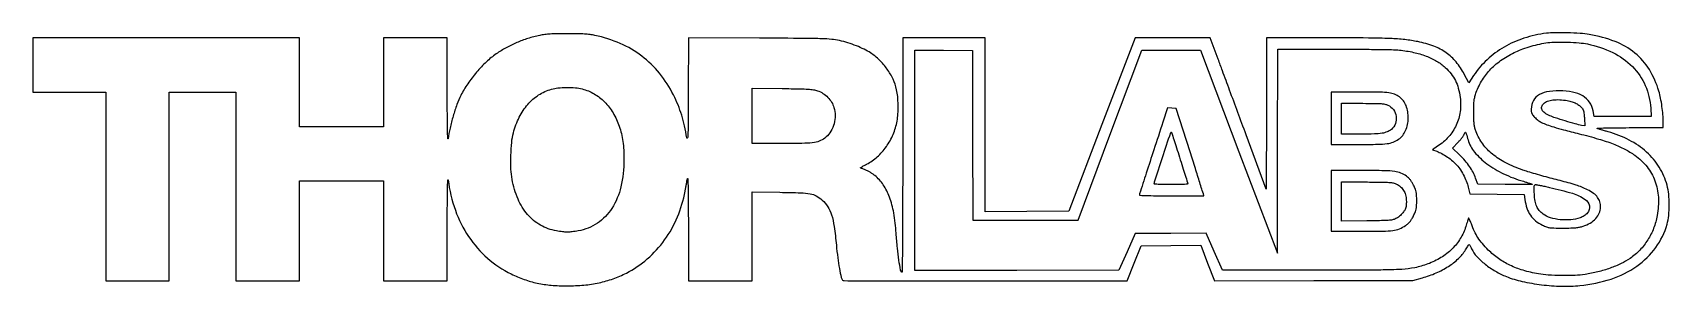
# Model space of a CAD drawing. Extents: x 0 to 1749, y 0 to 272.
import ezdxf

# ---------------------------------------------------------------- set-up
doc = ezdxf.new("R2010")
doc.units = 0

msp = doc.modelspace()

# ---------------------------------------------------------------- linework, layer by layer
for points in [[(1618.173702, 270.962942, 0.046307), (1594.160153, 265.642677, 0.054076), (1572.830868, 256.15275, 0.056232), (1554.719114, 242.695369, 0.057545), (1540.219185, 225.635776), (1535.125572, 218.020192), (1530.353501, 227.07095, 0.050562), (1521.572086, 240.293168, 0.067848), (1511.038629, 250.067179, 0.063814), (1497.754547, 257.068939, 0.038812), (1480.671824, 261.981813, 0.02385), (1466.917274, 264.127628, 0.016348), (1451.159328, 265.301822, 0.008836), (1427.832158, 265.86208, 0.001585), (1384.332202, 266), (1319.01176, 266), (1318.75588, 185.145414), (1318.5, 104.290827), (1297.072571, 162.395414, 0.000072), (1288.249854, 186.30928, 0.000073), (1279.459331, 210.11459, 0.000071), (1271.803826, 230.827824, 0.0003), (1267.202186, 243.25), (1258.759229, 266), (1218.629615, 265.995579), (1178.5, 265.991158), (1142.968046, 173.245579), (1107.436092, 80.5), (1062.718046, 80.239705), (1018, 79.97941), (1018, 172.989705), (1018, 266), (974, 266), (930, 266), (930, 140.440983, -0.00062), (929.940342, 92.330218, -0.001041), (929.755995, 51.915731, -0.000051), (929.51092, 15.58425, -0.585085), (929.169344, 15.395339, -0.213433), (927.682906, 17.583676, -0.00733), (925.979841, 28.040334, -0.012069), (924.367633, 41.118754, -0.006866), (923.017916, 57, 0.024435), (920.407686, 78.66344, 0.046453), (915.870394, 95.609567, 0.057801), (909.210643, 108.722591, 0.075139), (900.183621, 118.700703, 0.022498), (897.849942, 120.439742, 0.015783), (895.079685, 122.191504, 0.015964), (892.314891, 123.70327, 0.031806), (890.023014, 124.685422, -0.008549), (888.097897, 125.406461, -0.013524), (886.476597, 126.096747, -0.007432), (885.166375, 126.720671, -0.287199), (885.003699, 126.984719, -0.257843), (885.167209, 127.275757, -0.003917), (886.880324, 128.317607, -0.009401), (888.94131, 129.497001, -0.005941), (891.387018, 130.798625, 0.064382), (902.810376, 138.711175, 0.055434), (912.510229, 149.644891, 0.054084), (919.776764, 162.732209, 0.055003), (924.017286, 177, 0.031255), (924.91493, 184.669543, 0.017197), (925.100457, 194.11893, 0.017187), (924.643017, 203.422336, 0.036006), (923.521713, 210.575916, 0.052131), (919.642618, 221.840941, 0.045117), (913.363266, 232.657741, 0.044801), (905.191814, 242.248027, 0.049571), (895.695568, 249.872583, 0.029457), (888.770435, 253.824335, 0.020216), (880.506458, 257.507148, 0.019384), (871.514823, 260.688195, 0.019906), (862.382577, 263.131913, 0.031505), (854.125174, 264.453222, 0.016319), (843.693608, 265.111765, 0.005904), (825.559218, 265.449189, 0.000453), (776.758148, 265.736713), (701.016295, 266.114352), (700.758148, 208.307176, -0.000484), (700.571503, 173.962932, -0.006385), (700.328021, 161.265399, -0.092817), (699.811153, 158.921534, -0.75457), (699.182584, 159, 0.016101), (696.784903, 171.74415, 0.02047), (693.718749, 183.312054, 0.021245), (689.827196, 194.225856, 0.019984), (684.951458, 205, 0.053671), (670.055985, 228.128496, 0.060687), (651.110617, 246.505194, 0.059799), (628.05467, 259.997997, 0.0498), (601, 268.679495, 0.020979), (595.726825, 269.579449, 0.016365), (589.939838, 270.127137, 0.011555), (582.457905, 270.415526, 0.003854), (571.5, 270.5, 0.003854), (560.542095, 270.415526, 0.011555), (553.060162, 270.127137, 0.016365), (547.273175, 269.579449, 0.020979), (542, 268.679495, 0.022745), (529.298875, 265.348651, 0.024985), (517.353653, 260.962368, 0.025412), (506.090944, 255.484478, 0.025346), (495.431893, 248.887868, 0.039047), (485.005835, 240.406283, 0.026498), (474.492012, 229.274115, 0.026141), (465.015521, 216.849361, 0.033391), (457.706241, 204.447305, 0.028876), (453.478462, 194.668339, 0.016282), (449.438886, 182.386799, 0.016123), (446.120014, 169.54788, 0.02327), (444.087913, 158, -0.921909), (443.722457, 158.016983, -0.003961), (443.441853, 168.461901, -0.003094), (443.231012, 185.000093, -0.001086), (443.126805, 208.75), (443, 266), (409, 266), (375, 266), (375, 218.5), (375, 171), (330, 171), (285, 171), (285, 218.5), (285, 266), (142.5, 266), (0, 266), (0, 237), (0, 208), (39, 208), (78, 208), (78, 107), (78, 6), (112, 6), (146, 6), (146, 107), (146, 208), (181.5, 208), (217, 208), (217, 107), (217, 6), (251, 6), (285, 6), (285, 59.5), (285, 113), (330, 113), (375, 113), (375, 59.5), (375, 6), (409, 6), (443, 6), (443.126805, 63.25, -0.001106), (443.230765, 86.737225, -0.003025), (443.441361, 103.336108, -0.003709), (443.719901, 113.983429, -0.92318), (444.07776, 114, 0.053687), (451.78503, 81.578598, 0.062465), (465.996417, 53.281872, 0.064972), (486.187515, 30.25876, 0.066112), (511.5, 13.345628, 0.029233), (525.366212, 7.506557, 0.032841), (539.295614, 3.584573, 0.030936), (554.318067, 1.36105, 0.021359), (571.5, 0.632412, 0.023303), (589.273964, 1.467123, 0.030097), (605.413806, 3.967556, 0.031787), (620.387451, 8.231641, 0.032031), (634.660135, 14.350705, 0.061956), (657.005399, 29.403409, 0.058369), (675.493252, 49.747972, 0.056819), (689.180912, 74.362536, 0.053041), (697.368158, 102, 0.000047), (698.034232, 105.620768, 0.000039), (698.741991, 109.471875, 0.00004), (699.38965, 112.999086, 0.000107), (699.848103, 115.5, -0.897356), (700.271884, 115.469011, -0.003829), (700.563194, 104.854614, -0.003395), (700.778212, 88.305081, -0.001034), (700.881784, 63.25), (701, 6), (735, 6), (769, 6), (769, 53.598888), (769, 101.197777), (798.75, 100.753889, -0.00435), (821.186167, 100.223875, -0.037495), (831.13895, 99.152091, -0.079451), (837.618343, 96.854276, -0.058302), (843.852481, 92.442724, -0.068413), (849.889239, 85.302822, -0.065), (853.902041, 76.677337, -0.041592), (856.69955, 64.311906, -0.011077), (859.063887, 44.230977, 0.008158), (860.574117, 30.725598, 0.012418), (862.367107, 19.060407, 0.008897), (864.230776, 9.631448, 0.146365), (865.763759, 6.849183, 0.195059), (867.313188, 6.210015, 0.000252), (900.935727, 6.026217, 0.001217), (950.704577, 5.900412, 0.000178), (1051.647442, 5.926897), (1169.794883, 6), (1177.29589, 24.75), (1184.796896, 43.5), (1216.69016, 43.763578), (1248.583423, 44.027157), (1255.926404, 24.987456), (1263.269385, 5.947754), (1369.384692, 6.22875), (1475.5, 6.509745), (1485.5, 9.25424, 0.035194), (1500.293342, 14.457457, 0.041333), (1513.395357, 21.465937, 0.045152), (1524.075939, 29.824706, 0.065973), (1531.620646, 39.064456, -0.003285), (1533.0459, 41.33996, -0.0053), (1534.292597, 43.256434, -0.001321), (1535.397946, 44.907375, -0.249538), (1535.571983, 45, -0.270832), (1535.734995, 44.904713, -0.002399), (1536.456723, 43.608507, -0.007365), (1537.269658, 42.078965, -0.004585), (1538.179846, 40.263002, 0.071761), (1543.740176, 32.11324, 0.038632), (1552.644301, 23.792084, 0.03641), (1563.570329, 16.29225, 0.03805), (1575.313259, 10.580595, 0.039652), (1592.238553, 5.393608, 0.023949), (1612.921496, 1.838423, 0.023588), (1634.444822, 0.21745, 0.031608), (1654, 0.905907, 0.054991), (1687.319118, 7.94695, 0.07408), (1714.819067, 21.778547, 0.081993), (1735.049047, 41.692626, 0.088518), (1747.15407, 66.556587, 0.044447), (1748.903908, 75.771271, 0.02468), (1749.470085, 87.205209, 0.02462), (1748.903279, 98.738846, 0.041185), (1747.159359, 108.286718, 0.073034), (1738.832088, 127.509651, 0.07013), (1725.23675, 143.82762, 0.065406), (1706.738593, 156.633079, 0.051376), (1684, 165.510768, -0.002798), (1680.215907, 166.579095, -0.003459), (1676.703125, 167.618454, -0.002849), (1673.76488, 168.528287, -0.025515), (1672.5, 169.000071, -0.799521), (1672.569743, 169.370445, -0.00214), (1681.188484, 169.641959, -0.004342), (1692.286051, 169.847611, -0.001995), (1706.75, 169.93232), (1743, 170), (1742.997183, 176.25, 0.020939), (1742.670218, 183.970971, 0.01421), (1741.681181, 192.716444, 0.014189), (1740.19315, 201.416002, 0.02047), (1738.347532, 209, 0.067423), (1728.165872, 232.153676, 0.084669), (1712.769794, 249.783376, 0.079173), (1691.52143, 262.118557, 0.051066), (1664, 269.614479, 0.024168), (1654.191749, 270.75287, 0.009451), (1640.572488, 271.411455, 0.009229), (1627.122892, 271.558861, 0.029505)], [(1661.971435, 259.512528, -0.063925), (1689.013993, 250.388539, -0.085158), (1710.035912, 235.285979, -0.091489), (1723.783472, 214.993273, -0.086789), (1729.71172, 190.75), (1730.296042, 182), (1699.778126, 182), (1669.26021, 182), (1668.113605, 187.828086, 0.102647), (1664.189632, 197.139405, 0.107442), (1656.934816, 203.943137, 0.087298), (1646.18612, 208.051769, 0.046758), (1632, 209.439387, 0.048432), (1618.140738, 208.150494, 0.111503), (1608.598794, 203.985, 0.145108), (1603.276633, 196.967952, 0.107577), (1601.8492, 187.284796, 0.131999), (1602.772129, 184.594269, 0.041013), (1605.466318, 181.22772, 0.03981), (1609.054743, 177.988318, 0.047733), (1612.90998, 175.574753, 0.027771), (1618.622901, 173.102379, 0.014812), (1625.925043, 170.655892, 0.009442), (1636.363455, 167.71321, 0.002556), (1653, 163.451345, -0.009257), (1674.129619, 157.735662, -0.021514), (1689.673615, 152.485694, -0.027791), (1701.942373, 146.943268, -0.034254), (1712.653972, 140.400092, -0.070789), (1725.683771, 128.060851, -0.079078), (1734.172587, 113.006681, -0.075726), (1737.80117, 95.506636, -0.058166), (1736.57231, 76, -0.046188), (1732.734011, 62.207718, -0.049996), (1726.499742, 49.739113, -0.050765), (1718.014464, 38.918044, -0.050472), (1707.507608, 30.005235, -0.039297), (1697.943742, 24.477326, -0.025803), (1686.191488, 19.592314, -0.024322), (1673.106084, 15.634539, -0.023247), (1659.5, 12.896429, -0.028648), (1648.846142, 11.883148, -0.012129), (1634.484252, 11.6923, -0.012129), (1620.129819, 12.198159, -0.028643), (1609.5, 13.444903, -0.028446), (1593.125051, 17.294559, -0.039489), (1579.060505, 22.69659, -0.042495), (1566.841869, 29.865393, -0.042429), (1556.0043, 39, -0.01995), (1549.663028, 45.865078, -0.032428), (1544.917992, 52.224515, -0.033896), (1541.179094, 58.933522, -0.024561), (1537.9135, 66.843102, 0.011183), (1536.830433, 69.679153, 0.023746), (1535.841097, 71.810161, 0.03669), (1535.066084, 73.058838, 0.611565), (1534.691465, 73, 0.003622), (1534.386947, 72.049367, 0.000355), (1533.671208, 69.752266, 0.00045), (1532.822464, 67.012774, 0.000356), (1531.909855, 64.050266, -0.063991), (1526.104319, 51.254157, -0.059981), (1517.14587, 40.028666, -0.057354), (1505.371153, 30.836391, -0.049848), (1491.260515, 24.043593, -0.03481), (1477.375622, 20.059224, -0.039103), (1463.602572, 18.234886, -0.012701), (1440.958398, 17.597856, -0.000681), (1369.124414, 17.5), (1271.748829, 17.5), (1263.124414, 37.257969), (1254.5, 57.015938), (1216.592733, 56.757969), (1178.685466, 56.5), (1169.897977, 37), (1161.110488, 17.5), (1052.055244, 17.245576), (943, 16.991153), (943, 135.010028), (943, 253.028904), (973.75, 252.764452), (1004.5, 252.5), (1004.755289, 161.75), (1005.010578, 71), (1061.255289, 71.016218), (1117.5, 71.032437), (1151.5, 162), (1185.5, 252.967563), (1217, 252.966756), (1248.5, 252.965948), (1289.5, 144.232974), (1330.5, 35.5), (1330.754424, 144.75), (1331.008847, 254), (1391.254424, 253.982671, -0.001516), (1415.022431, 253.903784, -0.002025), (1436.593487, 253.679407, -0.00141), (1454.679908, 253.366978, -0.020958), (1461, 252.974616, -0.027947), (1476.095641, 250.541731, -0.036932), (1489.441611, 246.56639, -0.041003), (1500.814185, 241.138736, -0.054968), (1509.991084, 234.347769, -0.039645), (1516.258199, 227.547863, -0.050688), (1520.810297, 220.353024, -0.04876), (1523.943194, 212.163609, -0.032977), (1525.950246, 202.36338, -0.069049), (1525.922621, 187.076211, -0.073072), (1521.698011, 172.687061, -0.072825), (1513.496094, 160.08184, -0.06789), (1501.846766, 150.008399), (1496.193532, 146.325496), (1500.901163, 144.632655, -0.039913), (1506.308621, 142.185454, -0.024267), (1512.281783, 138.49619, -0.024086), (1517.958819, 134.180707, -0.035102), (1522.477067, 129.814283, -0.04102), (1526.415862, 124.636443, -0.026363), (1530.138874, 118.067328, -0.026307), (1533.163223, 111.114478, -0.039658), (1534.978158, 104.764997), (1536.135569, 99.029994), (1565.313924, 98.764997), (1594.49228, 98.5), (1595.185119, 92.950604, 0.048579), (1597.269345, 83.686259, 0.071133), (1600.976654, 76.210982, 0.073907), (1606.505813, 70.275471, 0.057397), (1614, 65.59146, 0.021645), (1618.348429, 63.749582, 0.054497), (1621.678184, 62.904701, 0.031417), (1626.032265, 62.569677, 0.003495), (1636, 62.5, 0.004978), (1644.313169, 62.582764, 0.017617), (1649.640978, 62.876846, 0.02637), (1653.665582, 63.45673, 0.030233), (1657.423134, 64.441347, 0.056496), (1664.954815, 67.89184, 0.071693), (1670.870311, 72.730573, 0.0809), (1674.655349, 78.500191, 0.10418), (1675.98355, 84.6849, 0.068819), (1675.196017, 90.549328, 0.092603), (1672.843665, 95.350319, 0.078934), (1668.585514, 99.504025, 0.037515), (1662, 103.455571, 0.018345), (1655.921268, 106.234328, 0.020841), (1649.905536, 108.432997, 0.011394), (1641.32741, 110.954944, 0.0018), (1624.348691, 115.463528, -0.003391), (1615.491826, 117.845609, -0.003072), (1606.370652, 120.425666, -0.003076), (1598.233563, 122.8358, -0.009832), (1592.848691, 124.583161, -0.033883), (1574.652093, 132.301875, -0.054526), (1560.556235, 141.49409, -0.062351), (1550.136543, 152.469168, -0.065527), (1542.949329, 165.5, -0.027372), (1541.682271, 169.343583, -0.03684), (1540.990242, 172.940743, -0.023417), (1540.660699, 177.66864, -0.004859), (1540.552, 186, -0.004875), (1540.60761, 194.658769, -0.025921), (1540.929254, 199.381364, -0.038195), (1541.685205, 203.185064, -0.019368), (1543.181086, 207.834604, -0.052439), (1549.726408, 221.220606, -0.053725), (1558.868514, 232.833463, -0.050771), (1570.767177, 242.755957, -0.03887), (1585.510745, 251.118006, -0.023711), (1592.989993, 254.199502, -0.015616), (1601.84747, 257.058009, -0.015455), (1611.027084, 259.402267, -0.020576), (1619.5, 260.926391, -0.031903), (1628.070474, 261.553568, -0.010636), (1640.654514, 261.402469, -0.010699), (1653.260498, 260.71255, -0.030422)], [(587.355655, 211.415807, -0.068807), (600.190561, 206.143976, -0.06571), (611.338399, 197.521322, -0.061971), (620.387327, 185.799602, -0.050611), (627.03291, 171.404345, -0.025778), (629.286969, 163.560332, -0.022489), (630.844084, 155.161099, -0.020481), (631.74761, 145.912011, -0.014572), (632.031711, 135.5, -0.055504), (628.75729, 106.584055, -0.087112), (619.100112, 83.578614, -0.102008), (603.563832, 67.701159, -0.104489), (583.143697, 59.433072, -0.014136), (576.606479, 58.4569, -0.029999), (571.5, 58.150244, -0.029999), (566.393521, 58.4569, -0.014136), (559.856303, 59.433072, -0.084506), (542.84301, 65.549306, -0.08707), (529.01184, 76.904891, -0.078224), (518.808738, 93.415145, -0.053061), (512.44665, 114.627597, -0.036819), (511.220656, 125.552049, -0.016621), (511.149785, 139.975652, -0.016518), (512.025592, 154.23163, -0.041203), (513.859659, 164.5, -0.049908), (520.131321, 181.220794, -0.064655), (529.203739, 194.838186, -0.069877), (540.797168, 204.892759, -0.073907), (554.5, 211.133406, -0.046672), (561.486463, 212.451961, -0.021169), (570.790612, 212.926204, -0.0212), (580.153278, 212.609644, -0.044064)], [(839, 209.484586, -0.060552), (844.781588, 206.61754, -0.053558), (849.976228, 202.34482, -0.054577), (854.052264, 197.16186, -0.069293), (856.526767, 191.605866, -0.069219), (857.760401, 183.002599, -0.065354), (856.643945, 174.211297, -0.067106), (853.351281, 166.220419, -0.081214), (848.214596, 159.957692, -0.068004), (842.299393, 156.031412, -0.07587), (835.761548, 154.018046, -0.03321), (825.353435, 153.174247, -0.003625), (801.318499, 153), (769, 153), (769, 182.562713), (769, 212.125426), (801.25, 211.775927, -0.001521), (820.029858, 211.51525, -0.010926), (829.088681, 211.163835, -0.022968), (834.702131, 210.563442, -0.046764)], [(1388, 180), (1388, 152), (1417.341069, 152, 0.003795), (1438.148795, 152.157932, 0.028788), (1447.931551, 152.870794, 0.060152), (1454.307537, 154.501975, 0.058917), (1460.160492, 157.611221, 0.142843), (1467.58193, 166.769601, 0.094616), (1470.403014, 180.098135, 0.094971), (1468.112663, 193.483689, 0.145374), (1461.06042, 202.807523, 0.064983), (1455.769473, 205.730527, 0.063202), (1449.855526, 207.232455, 0.027562), (1440.435277, 207.867952, 0.003062), (1418.874273, 208), (1388, 208)], [(1448.72934, 194.03618, -0.130949), (1454.603932, 189.221665, -0.121778), (1457.504784, 181.989749, -0.122628), (1456.692747, 174.279318, -0.133905), (1452.354966, 168.141063, -0.073848), (1447.877665, 165.44538, -0.059829), (1442.475931, 163.921282, -0.03261), (1434.349684, 163.185582, -0.006273), (1419.55718, 163), (1399, 163), (1399, 179.5), (1399, 196), (1421.75, 195.978038, -0.002242), (1434.953999, 195.906092, -0.015481), (1441.427598, 195.641227, -0.032202), (1445.498253, 195.083214, -0.056439)], [(1640.47249, 198.931407, -0.03396), (1645.499977, 197.699454, -0.041582), (1649.970742, 195.854827, -0.045987), (1653.653406, 193.513305, -0.068739), (1656.318844, 190.793382, -0.062321), (1657.296711, 189.059623, -0.041285), (1657.987163, 186.878183, -0.029915), (1658.468915, 183.970676, -0.011642), (1658.799271, 179.906501), (1659.272819, 171.726237), (1655.781339, 172.381243, -0.021505), (1648.945694, 173.97059, -0.005719), (1638.198287, 177.094728, -0.005427), (1627.591043, 180.436271, -0.026455), (1621.718402, 182.706861, -0.047178), (1616.343384, 185.756757, -0.125613), (1613.487967, 189.075641, -0.190541), (1613.203195, 192.458179, -0.133026), (1615.25, 195.744188, -0.102745), (1619.334477, 198.217312, -0.053546), (1625.152049, 199.595964, -0.044743), (1632.311507, 199.855761, -0.029823)], [(1208.160676, 175.800711, 0.000531), (1198.446152, 146.197955, 0.000885), (1190.338305, 121.252944, 0.000103), (1183.184573, 99.094604, 0.078178), (1183, 97.921351, 0.40537), (1183.38987, 97.519491, 0.000897), (1192.611252, 97.256676, 0.004461), (1203.582707, 97.061616, 0.002214), (1217.5, 97, 0.000679), (1230.72701, 97.017963, 0.001134), (1241.856826, 97.073437, 0.000052), (1251.879491, 97.147176, 0.447345), (1251.970048, 97.25, 0.046729), (1251.926719, 97.450694, 0.000005), (1247.61855, 111.085938, 0.000149), (1242.853055, 126.15243, 0.00009), (1237.1985, 144), (1222.456905, 190.5), (1217.828352, 190.800711), (1213.199799, 191.101422)], [(1225.983725, 138.25, 0.000157), (1229.216377, 127.906679, 0.000244), (1232.010812, 118.990625, 0.000067), (1234.452031, 111.218507, 0.00842), (1234.774399, 110.25, -0.470372), (1234.383042, 109.598855, -0.019917), (1231.338645, 109.261189, -0.014782), (1226.265221, 109.0527, -0.002877), (1217.106989, 109, -0.003882), (1210.162007, 109.053916, -0.006451), (1204.310514, 109.220313, -0.001668), (1199.272899, 109.445479, -0.389193), (1198.971357, 109.75, -0.088496), (1199.274729, 111.92861, -0.000289), (1207.76989, 137.957859, -0.000106), (1216.48892, 164.601561, -0.32428), (1217.038662, 165, -0.322103), (1217.351954, 164.774812, -0.000414), (1219.911286, 157.142188, -0.00313), (1222.73898, 148.506649, -0.001895)], [(1534.41207, 156.820994, 0.103987), (1541.367916, 143.756126, 0.057827), (1554.515679, 131.28972, 0.050461), (1572.382349, 120.520551, 0.039906), (1593.494884, 112.529521, -0.003393), (1596.934879, 111.507297, -0.005132), (1599.913451, 110.566635, -0.002131), (1602.444758, 109.726597, -0.11569), (1602.871087, 109.462246, -0.66473), (1602.789815, 109.263354, -0.000412), (1594.614329, 109.192, -0.002677), (1585.269787, 109.168173, -0.001564), (1574.070628, 109.234606), (1544.777134, 109.5), (1542.495638, 115.801974, 0.033305), (1539.682244, 122.20597, 0.0309), (1535.980538, 128.349241, 0.028276), (1531.226678, 134.4667, 0.019937), (1525.244372, 140.798491), (1517.776113, 148.096983), (1523.832852, 154.404447, 0.015202), (1526.204199, 157.029204, 0.016996), (1528.321431, 159.699817, 0.016501), (1529.962656, 162.081676, 0.081287), (1530.607915, 163.573945, -0.063235), (1531.202016, 165.095705, -0.589301), (1531.756301, 165.099727, -0.055725), (1532.471262, 163.416608, -0.002086)], [(1388, 91.5), (1388, 59), (1420.318499, 59, 0.003437), (1443.67225, 59.160524, 0.029447), (1454.091953, 59.918579, 0.062876), (1460.951322, 61.721944, 0.051856), (1467.642837, 65.259325, 0.030922), (1470.188862, 67.201812, 0.04214), (1472.204195, 69.267727, 0.037023), (1474.023829, 71.845003, 0.017607), (1475.99189, 75.400561, 0.015085), (1478.02992, 79.727799, 0.050672), (1478.98038, 82.70792, 0.04344), (1479.385168, 86.046629, 0.009006), (1479.478768, 91.964718, 0.009219), (1479.359406, 97.748172, 0.03996), (1478.95236, 101.154, 0.047713), (1478.042231, 104.158014, 0.016985), (1476.197303, 108.250786, 0.020071), (1474.482612, 111.407453, 0.029411), (1472.707481, 114.021474, 0.032747), (1470.809526, 116.181858, 0.037619), (1468.726457, 117.969778, 0.063173), (1462.637906, 121.358843, 0.063892), (1455.91922, 123.103992, 0.028399), (1445.316752, 123.844569, 0.003238), (1421.318499, 124), (1388, 124)], [(1458.848057, 109.010748, -0.06568), (1463.059551, 105.80168, -0.076184), (1466.051919, 101.752496, -0.071565), (1467.819597, 96.778568, -0.049686), (1468.411765, 90.834201, -0.014737), (1468.297266, 86.950437, -0.051529), (1467.893857, 84.480721, -0.060651), (1467.031976, 82.360081, -0.026241), (1465.411478, 79.77337, -0.034173), (1463.939513, 77.95478, -0.021144), (1461.983694, 76.020927, -0.021175), (1459.879961, 74.266433, -0.035381), (1457.955595, 73, -0.056241), (1454.451241, 71.522692, -0.049599), (1450.553393, 70.783257, -0.017919), (1444.030981, 70.440356, -0.00134), (1426.25, 70.191221), (1399, 69.882442), (1399, 90.999158), (1399, 112.115874), (1426.75, 111.807937, -0.001294), (1444.891608, 111.55965, -0.017665), (1451.486113, 111.219073, -0.049685), (1455.391369, 110.483336, -0.05868)], [(1621.491174, 106.037961, -0.017959), (1645.884224, 99.656323, -0.076042), (1659.483611, 93.194275, -0.200098), (1664.054674, 86.223971, -0.230452), (1661.969954, 78.618561, -0.04077), (1660.443206, 77.141764, -0.026202), (1658.458288, 75.679637, -0.025934), (1656.294146, 74.40979, -0.035438), (1654.219954, 73.513383, -0.063297), (1644.314121, 71.395222, -0.04542), (1632.982284, 71.469408, -0.046615), (1622.368664, 73.515976, -0.09209), (1614.733495, 77.368578, -0.051656), (1610.467598, 81.376197, -0.075439), (1607.721519, 85.729201, -0.063264), (1606.095454, 91.262145, -0.026114), (1605.258044, 99.039189, -0.003867), (1604.976741, 104.980329, -0.04034), (1605.076898, 107.418412, -0.138756), (1605.554485, 108.556111, -0.228244), (1606.476225, 109, -0.046461), (1607.679128, 108.887982, -0.002265), (1611.615776, 108.129901, -0.003665), (1616.287578, 107.172657, -0.002634)]]:
    msp.add_lwpolyline(points, format="xyb", close=True)

doc.saveas('drawing.dxf')
